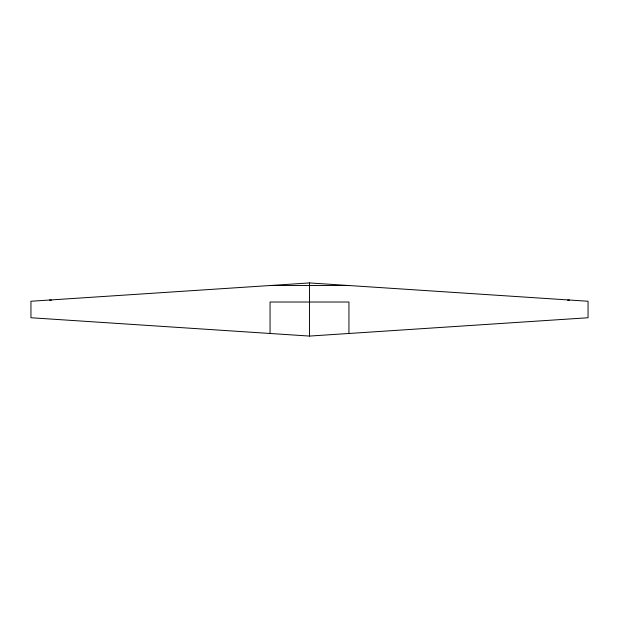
<?xml version="1.0" encoding="UTF-8"?>
<svg xmlns="http://www.w3.org/2000/svg" width="619" height="619" viewBox="0 0 619 619"><rect width="100%" height="100%" fill="white"/><g stroke="black" fill="none" stroke-linecap="round" stroke-linejoin="round"><path stroke-width="0.93" d="M309.5 282.929L30.95 301.252L30.95 317.748L309.5 336.071L588.05 317.748L588.05 301.252L309.5 282.929L309.5 336.071M567.553 300.161L569.48 300.029M270.062 285.521L348.938 285.521M49.52 300.029L51.447 300.161M348.938 333.479L348.938 302.018L270.062 302.018L270.062 333.479"/></g></svg>
